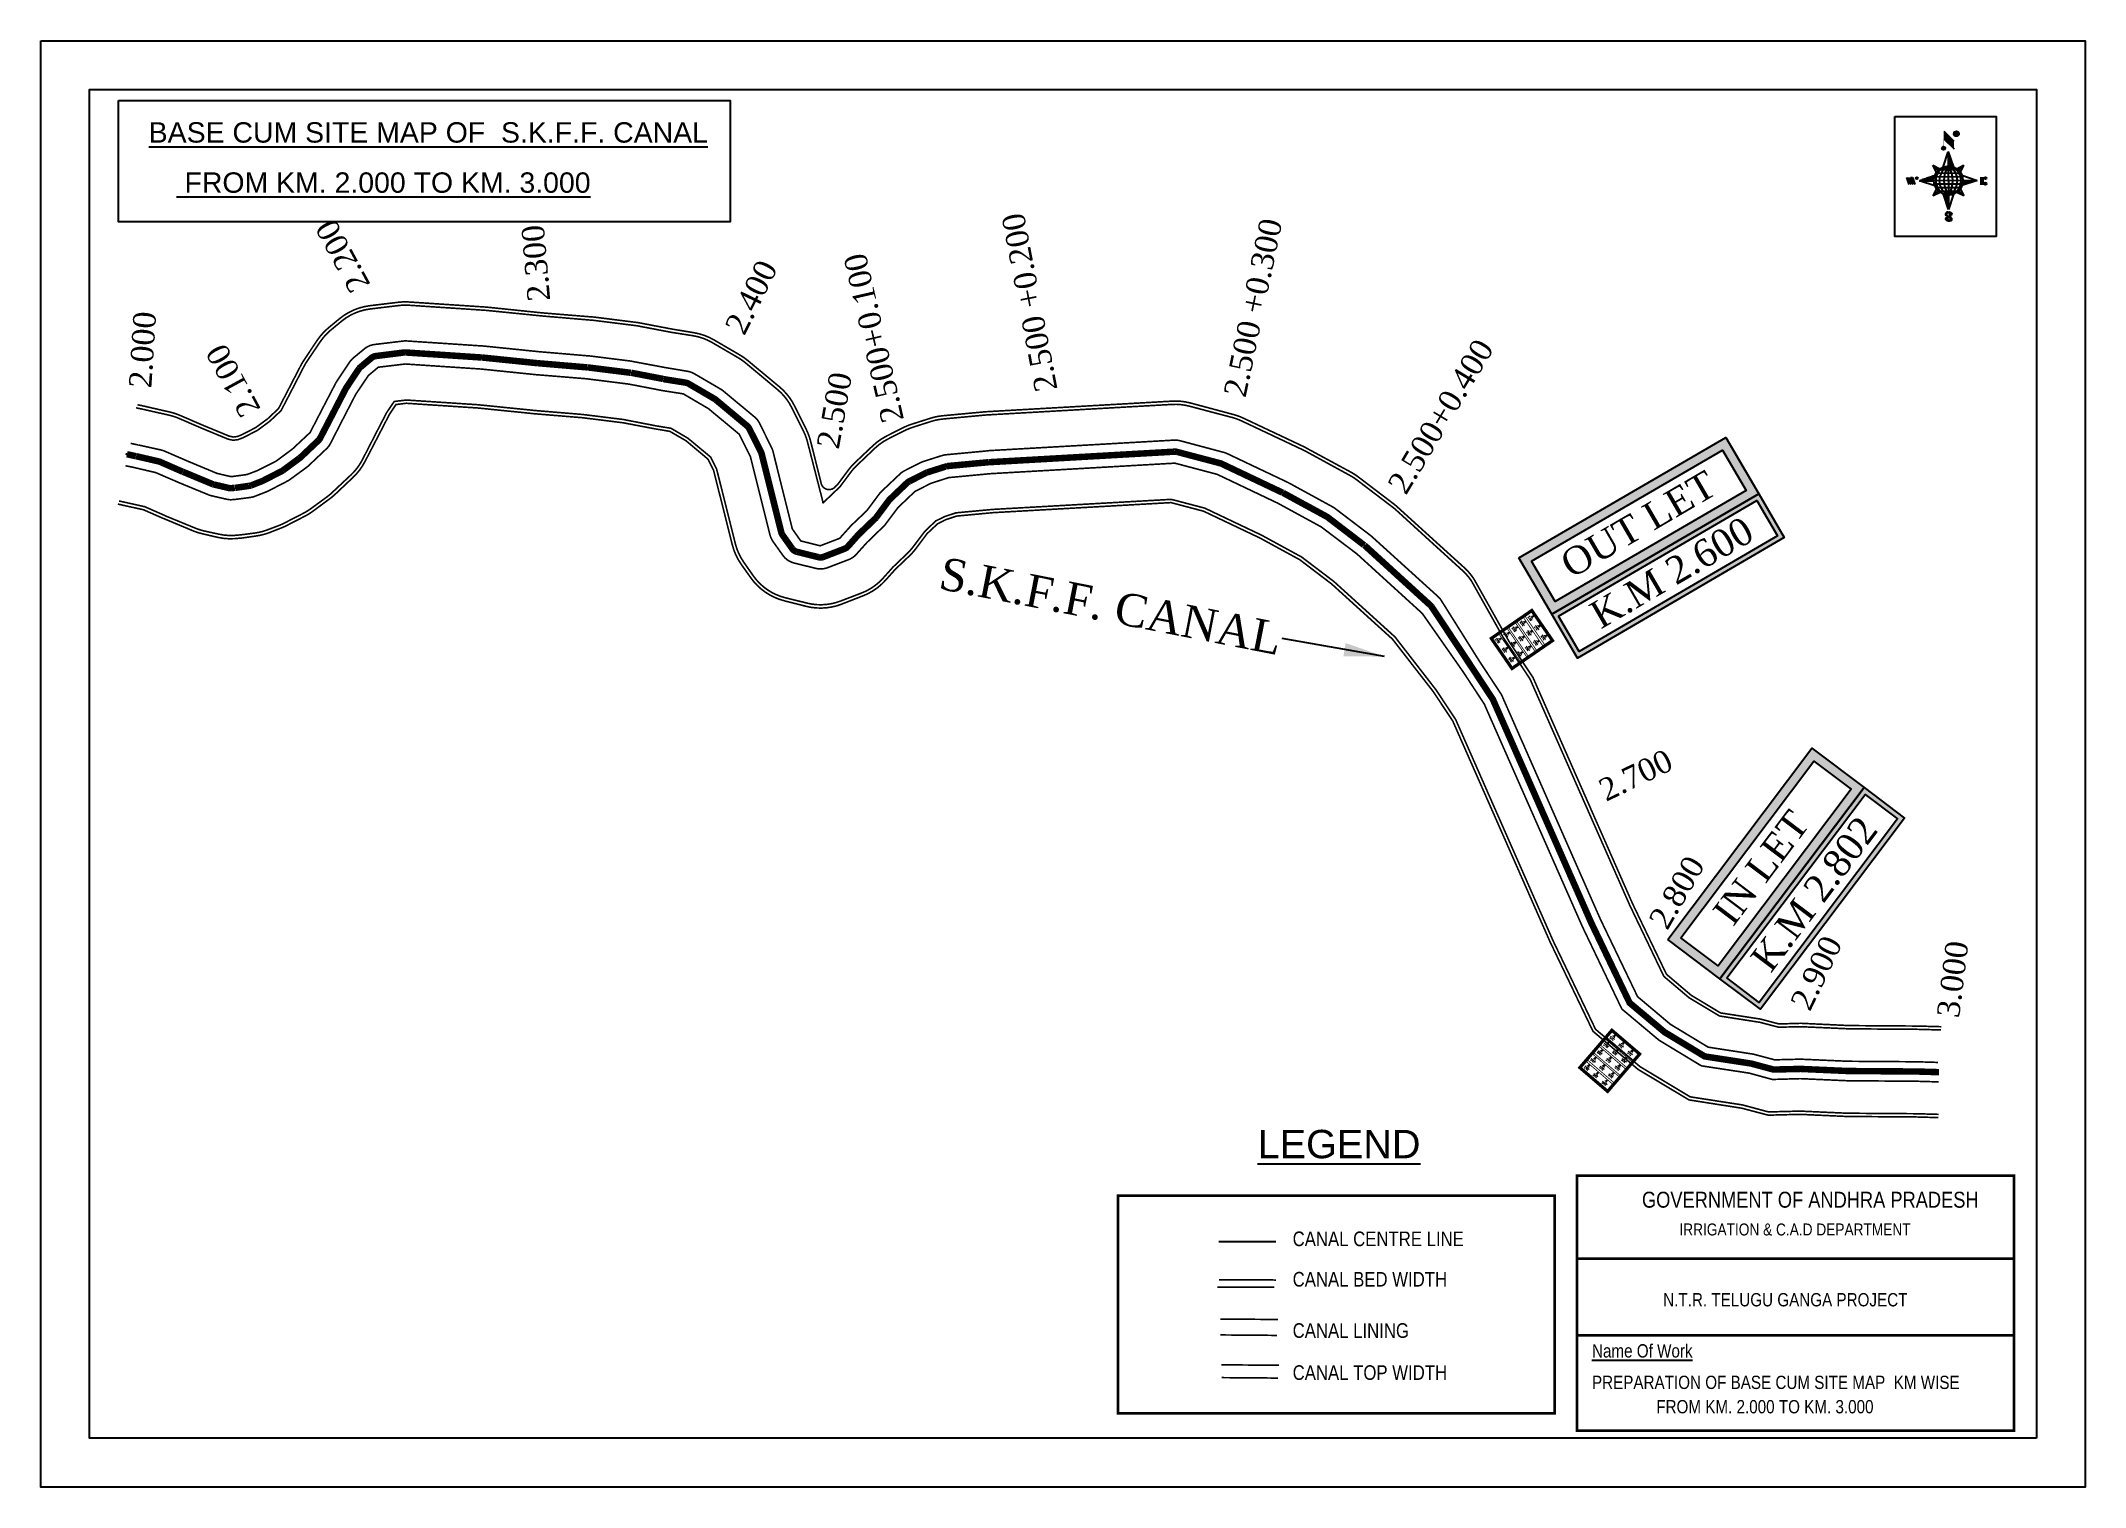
# Model space of a CAD drawing. Header units: inches. Extents: x 12 to 1272, y 10 to 901.
import ezdxf
from ezdxf.enums import TextEntityAlignment as Align

# ---------------------------------------------------------------- set-up
doc = ezdxf.new("R2010")
doc.units = ezdxf.units.IN
doc.header["$MEASUREMENT"] = 0
for name, color, linetype in [('AQUADUCT', 1, 'Continuous'), ('bed with', 5, 'Continuous'), ('BLOCK', 7, 'Continuous'), ('bord', 1, 'Continuous'), ('C LINE COO', 6, 'Continuous'), ('cahnige', 7, 'Continuous'), ('FRAME 025', 7, 'Continuous'), ('lining', 4, 'Continuous'), ('TABLE', 7, 'Continuous'), ('TEXT', 7, 'Continuous'), ('TITLEBLOCK', 7, 'Continuous'), ('top of bund', 1, 'Continuous'), ('V', 6, 'Continuous'), ('ZSTU', 7, 'Continuous')]:
    doc.layers.add(name, color=color, linetype=linetype)
doc.styles.add('5mm', font='times.ttf', dxfattribs={"height": 3})
doc.styles.add('A', font='arial.ttf')
doc.styles.add('ARIALN', font='ARIALN.TTF')
doc.styles.get("Standard").update_dxf_attribs({"font": 'arial.ttf'})
doc.dimstyles.get("Standard").update_dxf_attribs({"dimtxt": 0.18, "dimasz": 0.18, "dimexe": 0.18, "dimexo": 0.0625, "dimgap": 0.09, "dimtad": 0, "dimtih": 1, "dimtoh": 1, "dimdec": 4, "dimzin": 0, "dimdsep": 46, "dimtxsty": 'Standard', "dimcen": 0.09, "dimadec": 0, "dimazin": 0, "dimtfac": 1, "dimtdec": 4, "dimtofl": 0, "dimtmove": 0, "dimatfit": 3, "dimfxl": 1, "dimtolj": 1, "dimtzin": 0, "dimarcsym": 0})
pattern_1 = [(267.297113149, (-8720374.938, 50637915.138), (10.5367255337, -0.497431438), [])]
pattern_2 = [(357.297113149, (-8720374.938, 50637915.138), (0.497431438, 10.5367255337), [])]

# ---------------------------------------------------------------- blocks, each defined once
blk = doc.blocks.new('2')
at = {"layer": 'C LINE COO'}
h = blk.add_hatch(color=135, dxfattribs=at)
h.set_gradient(color1=(141, 177, 78), color2=(107, 135, 59), one_color=1, tint=0.38)
h.paths.add_polyline_path([(320001.4, 1602580.6), (320137.6, 1602580.6), (320137.6, 1602551.9), (320001.4, 1602551.9)], flags=16)
h.paths.add_polyline_path([(319995.7, 1602586.4), (320143.3, 1602586.4), (320143.3, 1602546.1), (319995.7, 1602546.1)])
h = blk.add_hatch(color=200, dxfattribs=at)
h.paths.add_polyline_path([(319998.7, 1602543.1), (320140.3, 1602543.1), (320140.3, 1602518), (319998.7, 1602518)], flags=16)
h.paths.add_polyline_path([(319995.7, 1602546.1), (320143.3, 1602546.1), (320143.3, 1602514.9), (319995.7, 1602514.9)])
at = {"layer": 'C LINE COO', "color": 105}
for points in [[(319995.7, 1602586.4), (320143.3, 1602586.4), (320143.3, 1602546.1), (319995.7, 1602546.1)], [(320001.4, 1602580.6), (320137.6, 1602580.6), (320137.6, 1602551.9), (320001.4, 1602551.9)]]:
    blk.add_lwpolyline(points, close=True, dxfattribs=at)
at = {"layer": 'ZSTU', "color": 200}
for points in [[(319995.7, 1602546.1), (320143.3, 1602546.1), (320143.3, 1602514.9), (319995.7, 1602514.9)], [(319998.7, 1602543.1), (320140.3, 1602543.1), (320140.3, 1602518), (319998.7, 1602518)]]:
    blk.add_lwpolyline(points, close=True, dxfattribs=at)
at = {"layer": 'ZSTU', "style": '5mm'}
for s, p in [('IN LET', (320025.8, 1602558.7)), ('K.M 2.802', (320017, 1602522.9))]:
    blk.add_text(s, height=16.84, dxfattribs=at).set_placement(p)
blk = doc.blocks.new('IN')
at = {"layer": 'ZSTU'}
for points in [[(319839.5, 1602417.4), (319839.6, 1602417.3), (319839.5, 1602417.1), (319839.3, 1602417.3)], [(319839.5, 1602411.6), (319839.6, 1602411.5), (319839.5, 1602411.3), (319839.3, 1602411.5)], [(319839.5, 1602405.5), (319839.6, 1602405.4), (319839.5, 1602405.2), (319839.3, 1602405.4)], [(319846.6, 1602417.4), (319846.8, 1602417.3), (319846.6, 1602417.1), (319846.4, 1602417.3)], [(319846.6, 1602411.6), (319846.8, 1602411.5), (319846.6, 1602411.3), (319846.4, 1602411.5)], [(319846.6, 1602405.5), (319846.8, 1602405.4), (319846.6, 1602405.2), (319846.4, 1602405.4)], [(319853.9, 1602417.4), (319854.1, 1602417.3), (319853.9, 1602417.1), (319853.7, 1602417.3)], [(319853.9, 1602411.6), (319854.1, 1602411.5), (319853.9, 1602411.3), (319853.7, 1602411.5)], [(319853.9, 1602405.5), (319854.1, 1602405.4), (319853.9, 1602405.2), (319853.7, 1602405.4)], [(319839.5, 1602399.3), (319839.6, 1602399.1), (319839.5, 1602398.9), (319839.3, 1602399.1)], [(319839.5, 1602393.2), (319839.6, 1602393), (319839.5, 1602392.8), (319839.3, 1602393)], [(319846.6, 1602399.3), (319846.8, 1602399.1), (319846.6, 1602398.9), (319846.4, 1602399.1)], [(319846.6, 1602393.2), (319846.8, 1602393), (319846.6, 1602392.8), (319846.4, 1602393)], [(319853.9, 1602399.3), (319854.1, 1602399.1), (319853.9, 1602398.9), (319853.7, 1602399.1)], [(319853.9, 1602393.2), (319854.1, 1602393), (319853.9, 1602392.8), (319853.7, 1602393)]]:
    blk.add_hatch(color=4, dxfattribs=at).paths.add_polyline_path(points)
at = {"layer": 'ZSTU', "color": 9, "const_width": 2}
blk.add_lwpolyline([(319836.1, 1602418.7), (319858.6, 1602418.7), (319858.6, 1602388.4), (319836.1, 1602388.4)], close=True, dxfattribs=at)
at = {"layer": 'ZSTU', "color": 8, "const_width": 0.5}
for points in [[(319836.1, 1602413.3), (319858.6, 1602413.3)], [(319836.1, 1602412), (319858.6, 1602412)], [(319836.1, 1602407.2), (319858.6, 1602407.2)], [(319836.1, 1602406.1), (319858.6, 1602406.1)], [(319836.1, 1602400.9), (319858.6, 1602400.9)], [(319836.1, 1602399.9), (319858.6, 1602399.9)], [(319836.1, 1602395), (319858.6, 1602395)], [(319836.1, 1602393.8), (319858.6, 1602393.8)]]:
    blk.add_lwpolyline(points, dxfattribs=at)
at = {"layer": 'ZSTU', "color": 4, "const_width": 0.5}
for points in [[(319839.5, 1602417.1), (319838.5, 1602416.1)], [(319839.5, 1602411.3), (319838.5, 1602410.3)], [(319839.5, 1602405.2), (319838.5, 1602404.2)], [(319839.5, 1602417.1), (319840.5, 1602416.1)], [(319839.5, 1602414.2), (319839.5, 1602416.7)], [(319839.5, 1602411.3), (319840.5, 1602410.3)], [(319839.5, 1602408.4), (319839.5, 1602410.9)], [(319839.5, 1602405.2), (319840.5, 1602404.2)], [(319839.5, 1602402.3), (319839.5, 1602404.9)], [(319846.6, 1602417.1), (319845.6, 1602416.1)], [(319846.6, 1602411.3), (319845.6, 1602410.3)], [(319846.6, 1602405.2), (319845.6, 1602404.2)], [(319846.6, 1602417.1), (319847.7, 1602416.1)], [(319846.6, 1602411.3), (319847.7, 1602410.3)], [(319846.6, 1602405.2), (319847.7, 1602404.2)], [(319846.6, 1602414.2), (319846.6, 1602416.7)], [(319846.6, 1602408.4), (319846.6, 1602410.9)], [(319846.6, 1602402.3), (319846.6, 1602404.9)], [(319853.9, 1602417.1), (319852.9, 1602416.1)], [(319853.9, 1602411.3), (319852.9, 1602410.3)], [(319853.9, 1602405.2), (319852.9, 1602404.2)], [(319853.9, 1602417.1), (319855, 1602416.1)], [(319853.9, 1602414.2), (319853.9, 1602416.7)], [(319853.9, 1602411.3), (319855, 1602410.3)], [(319853.9, 1602408.4), (319853.9, 1602410.9)], [(319853.9, 1602405.2), (319855, 1602404.2)], [(319853.9, 1602402.3), (319853.9, 1602404.9)], [(319839.5, 1602398.9), (319838.5, 1602397.9)], [(319839.5, 1602392.8), (319838.5, 1602391.9)], [(319839.5, 1602398.9), (319840.5, 1602397.9)], [(319839.5, 1602396.1), (319839.5, 1602398.6)], [(319839.5, 1602392.8), (319840.5, 1602391.8)], [(319839.5, 1602390), (319839.5, 1602392.5)], [(319846.6, 1602398.9), (319845.6, 1602397.9)], [(319846.6, 1602392.8), (319845.6, 1602391.9)], [(319846.6, 1602398.9), (319847.7, 1602397.9)], [(319846.6, 1602392.8), (319847.7, 1602391.8)], [(319846.6, 1602396.1), (319846.6, 1602398.6)], [(319846.6, 1602390), (319846.6, 1602392.5)], [(319853.9, 1602398.9), (319852.9, 1602397.9)], [(319853.9, 1602392.8), (319852.9, 1602391.9)], [(319853.9, 1602398.9), (319855, 1602397.9)], [(319853.9, 1602396.1), (319853.9, 1602398.6)], [(319853.9, 1602392.8), (319855, 1602391.8)], [(319853.9, 1602390), (319853.9, 1602392.5)]]:
    blk.add_lwpolyline(points, dxfattribs=at)
at = {"layer": 'ZSTU', "color": 4}
for points in [[(319838.2, 1602415.2), (319838.2, 1602415.8)], [(319838.2, 1602409.4), (319838.2, 1602410)], [(319838.5, 1602414.2), (319838.5, 1602414.8)], [(319838.5, 1602408.4), (319838.5, 1602409)], [(319838.7, 1602409.4), (319838.7, 1602410)], [(319839.5, 1602417.4), (319839.6, 1602417.3), (319839.5, 1602417.1), (319839.3, 1602417.3), (319839.5, 1602417.4)], [(319839.5, 1602411.6), (319839.6, 1602411.5), (319839.5, 1602411.3), (319839.3, 1602411.5), (319839.5, 1602411.6)], [(319839.5, 1602405.5), (319839.6, 1602405.4), (319839.5, 1602405.2), (319839.3, 1602405.4), (319839.5, 1602405.5)], [(319840, 1602415.2), (319840, 1602415.8)], [(319840, 1602409.4), (319840, 1602410)], [(319840.4, 1602414.3), (319840.4, 1602414.9)], [(319840.4, 1602408.5), (319840.4, 1602409.1)], [(319840.7, 1602415.3), (319840.7, 1602415.9)], [(319840.7, 1602409.5), (319840.7, 1602410.1)], [(319845.4, 1602415.2), (319845.4, 1602415.8)], [(319845.4, 1602409.4), (319845.4, 1602410)], [(319845.6, 1602414.2), (319845.6, 1602414.8)], [(319845.6, 1602408.4), (319845.6, 1602409)], [(319845.8, 1602415.2), (319845.8, 1602415.7)], [(319845.8, 1602409.4), (319845.8, 1602410)], [(319846.6, 1602417.4), (319846.8, 1602417.3), (319846.6, 1602417.1), (319846.4, 1602417.3), (319846.6, 1602417.4)], [(319846.6, 1602411.6), (319846.8, 1602411.5), (319846.6, 1602411.3), (319846.4, 1602411.5), (319846.6, 1602411.6)], [(319846.6, 1602405.5), (319846.8, 1602405.4), (319846.6, 1602405.2), (319846.4, 1602405.4), (319846.6, 1602405.5)], [(319847.1, 1602415.2), (319847.1, 1602415.8)], [(319847.1, 1602409.4), (319847.1, 1602410)], [(319847.5, 1602414.3), (319847.5, 1602414.9)], [(319847.5, 1602408.5), (319847.5, 1602409.1)], [(319847.8, 1602415.3), (319847.8, 1602415.9)], [(319847.8, 1602409.5), (319847.8, 1602410.1)], [(319852.6, 1602415.2), (319852.6, 1602415.8)], [(319852.6, 1602409.4), (319852.6, 1602410)], [(319852.9, 1602414.2), (319852.9, 1602414.8)], [(319852.9, 1602408.4), (319852.9, 1602409)], [(319853.1, 1602415.2), (319853.1, 1602415.7)], [(319853.1, 1602409.4), (319853.1, 1602410)], [(319853.9, 1602417.4), (319854.1, 1602417.3), (319853.9, 1602417.1), (319853.7, 1602417.3), (319853.9, 1602417.4)], [(319853.9, 1602411.6), (319854.1, 1602411.5), (319853.9, 1602411.3), (319853.7, 1602411.5), (319853.9, 1602411.6)], [(319853.9, 1602405.5), (319854.1, 1602405.4), (319853.9, 1602405.2), (319853.7, 1602405.4), (319853.9, 1602405.5)], [(319854.4, 1602415.2), (319854.4, 1602415.8)], [(319854.4, 1602409.4), (319854.4, 1602410)], [(319854.8, 1602414.3), (319854.8, 1602414.9)], [(319854.8, 1602408.5), (319854.8, 1602409.1)], [(319855.1, 1602415.3), (319855.1, 1602415.9)], [(319855.1, 1602409.5), (319855.1, 1602410.1)], [(319838.2, 1602403.3), (319838.2, 1602403.9)], [(319838.2, 1602397), (319838.2, 1602397.6)], [(319838.5, 1602402.3), (319838.5, 1602402.9)], [(319838.5, 1602396.1), (319838.5, 1602396.7)], [(319838.7, 1602403.3), (319838.7, 1602403.9)], [(319838.7, 1602397), (319838.7, 1602397.6)], [(319839.5, 1602399.3), (319839.6, 1602399.1), (319839.5, 1602398.9), (319839.3, 1602399.1), (319839.5, 1602399.3)], [(319839.5, 1602393.2), (319839.6, 1602393), (319839.5, 1602392.8), (319839.3, 1602393), (319839.5, 1602393.2)], [(319840, 1602403.3), (319840, 1602403.9)], [(319840, 1602397), (319840, 1602397.6)], [(319840.4, 1602402.4), (319840.4, 1602403)], [(319840.4, 1602396.2), (319840.4, 1602396.7)], [(319840.7, 1602403.4), (319840.7, 1602404)], [(319840.7, 1602397.1), (319840.7, 1602397.7)], [(319845.4, 1602403.3), (319845.4, 1602403.9)], [(319845.4, 1602397), (319845.4, 1602397.6)], [(319845.6, 1602402.3), (319845.6, 1602402.9)], [(319845.6, 1602396.1), (319845.6, 1602396.7)], [(319845.8, 1602403.3), (319845.8, 1602403.9)], [(319845.8, 1602397), (319845.8, 1602397.6)], [(319846.6, 1602399.3), (319846.8, 1602399.1), (319846.6, 1602398.9), (319846.4, 1602399.1), (319846.6, 1602399.3)], [(319846.6, 1602393.2), (319846.8, 1602393), (319846.6, 1602392.8), (319846.4, 1602393), (319846.6, 1602393.2)], [(319847.1, 1602403.3), (319847.1, 1602403.9)], [(319847.1, 1602397), (319847.1, 1602397.6)], [(319847.5, 1602402.4), (319847.5, 1602403)], [(319847.5, 1602396.2), (319847.5, 1602396.7)], [(319847.8, 1602403.4), (319847.8, 1602404)], [(319847.8, 1602397.1), (319847.8, 1602397.7)], [(319852.6, 1602403.3), (319852.6, 1602403.9)], [(319852.6, 1602397), (319852.6, 1602397.6)], [(319852.9, 1602402.3), (319852.9, 1602402.9)], [(319852.9, 1602396.1), (319852.9, 1602396.7)], [(319853.1, 1602403.3), (319853.1, 1602403.9)], [(319853.1, 1602397), (319853.1, 1602397.6)], [(319853.9, 1602399.3), (319854.1, 1602399.1), (319853.9, 1602398.9), (319853.7, 1602399.1), (319853.9, 1602399.3)], [(319853.9, 1602393.2), (319854.1, 1602393), (319853.9, 1602392.8), (319853.7, 1602393), (319853.9, 1602393.2)], [(319854.4, 1602403.3), (319854.4, 1602403.9)], [(319854.4, 1602397), (319854.4, 1602397.6)], [(319854.8, 1602402.4), (319854.8, 1602403)], [(319854.8, 1602396.2), (319854.8, 1602396.7)], [(319855.1, 1602403.4), (319855.1, 1602404)], [(319855.1, 1602397.1), (319855.1, 1602397.7)], [(319838.2, 1602391), (319838.2, 1602391.6)], [(319838.5, 1602390), (319838.5, 1602390.6)], [(319838.7, 1602390.9), (319838.7, 1602391.5)], [(319840, 1602391), (319840, 1602391.6)], [(319840.4, 1602390.1), (319840.4, 1602390.7)], [(319840.7, 1602391.1), (319840.7, 1602391.7)], [(319845.4, 1602391), (319845.4, 1602391.6)], [(319845.6, 1602390), (319845.6, 1602390.6)], [(319845.8, 1602390.9), (319845.8, 1602391.5)], [(319847.1, 1602391), (319847.1, 1602391.6)], [(319847.5, 1602390.1), (319847.5, 1602390.7)], [(319847.8, 1602391.1), (319847.8, 1602391.7)], [(319852.6, 1602391), (319852.6, 1602391.6)], [(319852.9, 1602390), (319852.9, 1602390.6)], [(319853.1, 1602390.9), (319853.1, 1602391.5)], [(319854.4, 1602391), (319854.4, 1602391.6)], [(319854.8, 1602390.1), (319854.8, 1602390.7)], [(319855.1, 1602391.1), (319855.1, 1602391.7)]]:
    blk.add_lwpolyline(points, dxfattribs=at)
blk = doc.blocks.new('*X5')
at = {"color": 0, "linetype": 'Continuous'}
for p, q in [((6321.6, 240.5), (6322.3, 241.2)), ((6321.6, 240.3), (6322.3, 241)), ((6321.6, 240.1), (6322.3, 240.8)), ((6321.6, 239.9), (6322.4, 240.7)), ((6321.6, 239.8), (6322.4, 240.6)), ((6321.6, 239.6), (6322.5, 240.5)), ((6321.6, 239.4), (6322.5, 240.3)), ((6321.6, 239.2), (6322.6, 240.2)), ((6321.7, 239.1), (6322.6, 240.1)), ((6321.8, 240.8), (6322.4, 241.4)), ((6321.8, 239), (6322.7, 240)), ((6321.8, 239), (6322.8, 239.9)), ((6321.9, 238.9), (6322.9, 239.8)), ((6322, 238.8), (6323, 239.7)), ((6322.1, 241.3), (6322.4, 241.6)), ((6322.1, 238.7), (6323.1, 239.6)), ((6322.2, 238.6), (6323.1, 239.6)), ((6322.3, 238.5), (6323.2, 239.5)), ((6322.4, 238.5), (6323.3, 239.4)), ((6322.5, 238.4), (6323.4, 239.3)), ((6322.7, 238.4), (6323.6, 239.3)), ((6322.8, 238.3), (6323.7, 239.2)), ((6322.9, 238.3), (6323.8, 239.1)), ((6323.1, 238.2), (6323.9, 239.1)), ((6323.2, 238.2), (6324, 239)), ((6323.3, 238.2), (6324.2, 239)), ((6323.5, 238.1), (6324.3, 238.9)), ((6323.7, 238.1), (6324.4, 238.9)), ((6323.8, 238.1), (6324.6, 238.8)), ((6324.1, 238.2), (6324.7, 238.8)), ((6324.3, 238.3), (6324.9, 238.8)), ((6324.6, 238.3), (6325.1, 238.8)), ((6324.8, 238.4), (6325.2, 238.8)), ((6325.1, 238.5), (6325.4, 238.8)), ((6325.4, 238.6), (6325.6, 238.8))]:
    blk.add_line(p, q, dxfattribs=at)
blk = doc.blocks.new('*X4')
at = {"color": 0, "linetype": 'Continuous'}
for p, q in [((6324.4, 240.3), (6324.5, 240.4)), ((6324.6, 240.3), (6324.8, 240.5)), ((6324.7, 240.2), (6325, 240.5)), ((6324.8, 240.2), (6325.2, 240.6)), ((6325, 240.1), (6325.5, 240.6)), ((6325.1, 240.1), (6325.6, 240.6)), ((6325.2, 240), (6325.8, 240.6)), ((6325.3, 240), (6326, 240.6)), ((6325.4, 239.9), (6326.1, 240.6)), ((6325.5, 239.8), (6326.2, 240.5)), ((6325.6, 239.8), (6326.3, 240.5)), ((6325.7, 239.7), (6326.5, 240.4)), ((6325.9, 239.6), (6326.6, 240.3)), ((6326, 239.5), (6326.7, 240.3)), ((6326, 239.4), (6326.8, 240.2)), ((6326.1, 239.3), (6327, 240.2)), ((6326.2, 239.3), (6327.1, 240.1)), ((6326.3, 239.2), (6327.1, 240)), ((6326.4, 239.1), (6327.2, 239.9)), ((6326.5, 239), (6327.3, 239.8)), ((6326.5, 238.9), (6327.4, 239.7)), ((6326.6, 238.8), (6327.5, 239.6)), ((6326.7, 238.7), (6327.5, 239.5)), ((6326.8, 238.6), (6327.6, 239.4)), ((6326.8, 238.5), (6327.7, 239.3)), ((6326.8, 236.5), (6327.4, 237)), ((6326.9, 238.3), (6327.8, 239.2)), ((6326.9, 238.2), (6327.9, 239.1)), ((6326.9, 236.8), (6327.6, 237.4)), ((6327, 238.1), (6327.8, 239)), ((6327, 237.9), (6327.8, 238.8)), ((6327, 237.8), (6327.8, 238.6)), ((6327, 237.6), (6327.8, 238.4)), ((6327, 237.4), (6327.8, 238.2)), ((6327, 237.3), (6327.8, 238)), ((6327, 237.1), (6327.8, 237.9))]:
    blk.add_line(p, q, dxfattribs=at)
blk = doc.blocks.new('H')
at = {"layer": 'bord', "extrusion": (0.000427885, 0.004792, 0.999988)}
h = blk.add_hatch(dxfattribs=at)
h.set_pattern_fill('LINE', color=8, scale=84.387686, angle=-2.7029, style=0)
h.set_pattern_definition(pattern_2)
h.paths.add_polyline_path([(-492, 786, -0.090992), (-448, 775), (-486, 912)])
h = blk.add_hatch(dxfattribs=at)
h.set_pattern_fill('LINE', color=8, scale=84.387686, angle=-92.7029, style=0)
h.set_pattern_definition(pattern_1)
h.paths.add_polyline_path([(-625, 665, -0.090992), (-615, 710), (-751, 671)])
h = blk.add_hatch(dxfattribs=at)
h.set_pattern_fill('LINE', color=8, scale=84.387686, angle=-92.7029, style=0)
h.set_pattern_definition(pattern_1)
h.paths.add_polyline_path([(-246, 647), (-372, 653, -0.090992), (-382, 609)])
h = blk.add_hatch(dxfattribs=at)
h.set_pattern_fill('LINE', color=8, scale=84.387686, angle=-2.7029, style=0)
h.set_pattern_definition(pattern_2)
h.paths.add_polyline_path([(-504, 533, -0.090992), (-549, 543), (-510, 406)])
for p, q in [((-516, 1087, -1217), (-432, 994, -1217)), ((-538, 774, -1216), (-487, 906, -1216)), ((-519, 1020, -1217), (-435, 927, -1216)), ((-487, 906, -1216), (-493, 780, -1216)), ((-487, 906, -1216), (-448, 769, -1216)), ((-627, 794, -1216), (-567, 760, -1216)), ((-627, 794, -1216), (-584, 747, -1215)), ((-599, 731, -1215), (-627, 794, -1216)), ((-421, 753, -1216), (-359, 781, -1216)), ((-359, 781, -1216), (-405, 739, -1216)), ((-359, 781, -1216), (-392, 721, -1215)), ((-865, 701, -1215), (-847, 638, -1215)), ((-847, 700, -1215), (-829, 637, -1215)), ((-829, 699, -1215), (-811, 636, -1215)), ((-829, 699, -1215), (-811, 698, -1215)), ((-811, 698, -1215), (-794, 635, -1215)), ((-752, 665, -1215), (-615, 704, -1215)), ((-752, 665, -1215), (-625, 659, -1215)), ((-619, 614, -1215), (-752, 665, -1215)), ((-639, 526, -1214), (-606, 585, -1215)), ((-639, 526, -1214), (-593, 568, -1215)), ((-577, 553, -1215), (-639, 526, -1214)), ((-371, 513, -1214), (-431, 546, -1215)), ((-371, 513, -1214), (-414, 560, -1215)), ((-399, 576, -1215), (-371, 513, -1214)), ((-246, 641, -1215), (-383, 603, -1215)), ((-379, 693, -1215), (-246, 641, -1215)), ((-373, 647, -1215), (-246, 641, -1215)), ((-213, 669, -1215), (-217, 601, -1215)), ((-197, 600, -1215), (-194, 668, -1215)), ((-511, 400, -1214), (-549, 537, -1214)), ((-460, 533, -1215), (-511, 400, -1214)), ((-505, 527, -1214), (-511, 400, -1214))]:
    blk.add_line(p, q, dxfattribs=at)
at = {"layer": 'bord', "color": 8, "linetype": 'ByBlock', "extrusion": (0.000427885, 0.004792, 0.999988)}
for p, q in [((-386, 711, -1215), (-605, 722, -1215)), ((-411, 744, -1216), (-578, 752, -1216)), ((-493, 780, -1216), (-505, 527, -1214)), ((-373, 647, -1215), (-625, 659, -1215)), ((-378, 616, -1215), (-623, 628, -1215)), ((-375, 679, -1215), (-620, 691, -1215)), ((-392, 585, -1215), (-611, 595, -1215)), ((-420, 555, -1215), (-587, 562, -1215))]:
    blk.add_line(p, q, dxfattribs=at)
at = {"layer": 'bord', "extrusion": (0.000427885, 0.004792, 0.999988), "elevation": -1212}
for points, const_width in [([(-522, 960), (-516, 1093)], 1.61), ([(-434, 933), (-428, 1066)], 1.61), ([(-870, 707), (-846, 706)], 0.642), ([(-829, 643), (-855, 644)], 0.642), ([(-829, 643), (-821, 678)], 0.642), ([(-811, 642), (-784, 641)], 0.642), ([(-793, 641), (-782, 694)], 0.642), ([(-177, 605), (-226, 607)], 0.706), ([(-223, 676), (-174, 673)], 0.706), ([(-195, 645), (-185, 644)], 0.706)]:
    blk.add_lwpolyline(points, dxfattribs=dict(at, const_width=const_width))
for points, const_width in [([(-414, 1073, 1), (-398, 1058, 1)], 22.3), ([(-530, 950, 1), (-520, 939, 1)], 14.8), ([(-776, 697, 1), (-769, 690, 1)], 8.9), ([(-180, 618, 1), (-173, 611, 1)], 9.79), ([(-178, 667, 1), (-171, 660, 1)], 9.79), ([(-490, 362, 1), (-498, 369, 1)], 11.1), ([(-525, 322, 1), (-533, 329, 1)], 11.1)]:
    blk.add_lwpolyline(points, format="xyb", close=True, dxfattribs=dict(at, const_width=const_width))
for points in [[(-537, 317), (-531, 310), (-520, 307), (-505, 307), (-494, 310), (-486, 318), (-487, 326), (-491, 333), (-494, 336), (-503, 341), (-522, 347), (-530, 352), (-534, 355), (-537, 363), (-537, 373), (-530, 381), (-520, 384), (-504, 384), (-493, 380), (-487, 373)], [(-522, 348), (-526, 354), (-528, 361), (-528, 371), (-526, 375), (-521, 381), (-515, 384)], [(-505, 307), (-499, 312), (-497, 319), (-497, 327), (-501, 335), (-509, 343)]]:
    blk.add_lwpolyline(points, dxfattribs=at)
at = {"layer": 'bord', "extrusion": (0.000427885, 0.004792, 0.999988)}
for centre, radius in [((-406, 1065, -1212), 22.3), ((-525, 944, -1212), 14.8), ((-498, 659, -1212), 127), ((-773, 694, -1212), 8.9), ((-177, 615, -1212), 9.79), ((-174, 663, -1212), 9.79), ((-494, 365, -1212), 11.1), ((-529, 325, -1212), 11.1)]:
    blk.add_circle(centre, radius, dxfattribs=at)
at = {"layer": 'bord', "color": 8, "linetype": 'ByBlock', "extrusion": (0.000427885, 0.004792, 0.999988)}
for centre, radius, start, end in [((-482, 658, -1212), 128, 94.9254, 259.6691), ((-437, 656, -1212), 141, 113.2864, 241.308), ((-316, 651, -1212), 222, 142.5892, 212.0053), ((-560, 662, -1212), 141, 293.2864, 61.308), ((-681, 668, -1212), 222, 322.5892, 32.0053), ((-515, 660, -1212), 128, 274.9254, 79.6691)]:
    blk.add_arc(centre, radius, start, end, dxfattribs=at)
at = {"layer": 'bord', "extrusion": (0.000427885, 0.004792, 0.999988)}
for points in [[(-516, 1093, -1212), (-431, 1000, -1212), (-519, 1026, -1212), (-434, 933, -1212)], [(-864, 707, -1212), (-846, 706, -1212), (-846, 644, -1212), (-829, 643, -1212)], [(-829, 705, -1212), (-811, 704, -1212), (-811, 642, -1212), (-793, 641, -1212)], [(-193, 674, -1212), (-197, 606, -1212), (-213, 675, -1212), (-216, 607, -1212)]]:
    blk.add_solid(points, dxfattribs=at)
at = {"layer": 'bord', "extrusion": (0.000427885, 0.004792, 0.999988), "xscale": 7.977342409717546, "yscale": 7.977342408231451, "zscale": 7.977342408476333, "rotation": 138.0840426661453}
for name, p in [('*X4', (38301, -31929, -1212)), ('*X5', (38314, -31951, -1212))]:
    blk.add_blockref(name, p, dxfattribs=at)
blk = doc.blocks.new('KKKK')
at = {"layer": 'cahnige', "color": 1, "style": '5mm'}
blk.add_text('S.K.F.F. CANAL', height=20, rotation=19.1758, dxfattribs=at).set_placement((317677.4, 1602113.8))
at = {"layer": 'ZSTU', "color": 1}
blk.add_leader([(317936.6, 1602216.4), (317876.5, 1602194.2)], dimstyle='Standard', override={"dimasz": 25, "dimgap": 0.09, "dimtad": 0}, dxfattribs=at)

msp = doc.modelspace()

# ---------------------------------------------------------------- hatches: boundary and pattern name
at = {"layer": 'C LINE COO'}
h = msp.add_hatch(color=135, dxfattribs=at)
h.set_gradient(color1=(141, 177, 78), color2=(107, 135, 59), one_color=1, tint=0.38)
h.paths.add_polyline_path([(931.3, 580.3), (1049, 648.8), (1063.5, 623.9), (945.8, 555.4)], flags=16)
h.paths.add_polyline_path([(923.5, 582.3), (1051, 656.6), (1071.3, 621.9), (943.7, 547.6)])
h = msp.add_hatch(color=200, dxfattribs=at)
h.paths.add_polyline_path([(947.9, 546.5), (1070.2, 617.7), (1082.8, 596), (960.5, 524.7)], flags=16)
h.paths.add_polyline_path([(943.7, 547.6), (1071.3, 621.9), (1087, 594.9), (959.5, 520.6)])

# ---------------------------------------------------------------- linework, layer by layer
at = {"linetype": 'ByBlock'}
for points in [[(12.4, 900.9), (1272.4, 900.9), (1272.4, 9.9), (12.4, 9.9)], [(1242.4, 39.9), (42.4, 39.9), (42.4, 870.9), (1242.4, 870.9)]]:
    msp.add_lwpolyline(points, close=True, dxfattribs=at)
at = {"linetype": 'ByBlock', "elevation": -0.1}
msp.add_lwpolyline([(1155.1, 854.3), (1217.7, 854.3), (1217.7, 780.3), (1155.1, 780.3)], close=True, dxfattribs=at)
at = {"layer": 'bed with', "const_width": 1}
for points in [[(899.1, 518.7), (875.6, 556.1, 0.062315), (873.7, 558.4), (833, 595.3, 0.021794), (832.2, 596), (810, 612.9, 0.037851), (808.4, 613.9), (781.5, 628.6, 0.014074), (780.9, 628.9), (743.4, 646.7, 0.045916), (741.3, 647.4), (714.7, 654.5, 0.079124), (711, 654.9), (596.6, 648.4, 0.009172), (596.1, 648.3), (570.5, 645.9, 0.054461), (567.9, 645.4), (556.6, 641.8, 0.038735), (554.8, 641.1), (544.5, 635.9, 0.073376), (541.7, 633.8), (530.8, 623.5, 0.042603), (529.4, 622), (521.6, 611.5), (511.7, 602.1, 0.020246), (511, 601.3), (504.8, 594.4), (492.8, 589.8), (480.8, 592.8), (475.6, 600.2), (463.6, 648.3, 0.054886), (462.6, 650.7), (455.4, 665.3, 0.103487), (452.3, 669.2), (432.9, 685.3, 0.040802), (431.3, 686.4), (415.2, 695.8, 0.093159), (411, 697.3), (397.3, 699.6), (377.5, 703.3, 0.016452), (376.8, 703.5), (350.4, 706.8, 0.010202), (349.9, 706.8), (319.2, 709.4), (285, 712.9, 0.009333), (284.6, 712.9), (237.8, 716, 0.046527), (235.5, 715.9), (218, 713.8, 0.143978), (211.8, 711.1), (205, 705.5, 0.071941), (202.7, 702.9), (194.7, 690.9, 0.028428), (194, 689.7), (185.9, 674.1), (185.9, 674.1), (178.4, 659.6), (167.6, 649.5), (157.5, 642), (146.1, 636.2), (139.5, 633.7), (131.4, 632.6), (129.6, 632.4), (121, 634.4), (102.8, 642), (88.7, 648.1, 0.046932), (86.6, 648.8), (72.6, 651.9, 0.002161), (72.5, 651.9), (67.8, 652.9)], [(889.1, 512.1), (863.9, 548.1), (823.6, 584.8), (801.5, 601.5), (774.7, 616.1), (737.5, 633.8), (711.4, 640.7), (597.4, 634.2), (572, 631.8), (561.1, 628.3), (551.2, 623.3), (540.7, 613.3), (532.9, 602.9, -0.041639), (531.5, 601.4), (521.6, 591.8), (515.1, 584.6, -0.119999), (510.4, 581.3), (497.3, 576.3, -0.154127), (490, 575.9), (476.6, 579.2, -0.17923), (469.7, 584), (463.8, 592.3, -0.092885), (461.9, 596.3), (449.8, 644.6), (442.9, 658.5), (423.9, 674.3), (408.4, 683.4), (395, 685.5, -0.007708), (394.6, 685.6), (374.9, 689.4), (348.7, 692.7), (318, 695.2, -0.004758), (317.8, 695.2), (283.6, 698.7), (237, 701.8), (220.4, 699.8), (214.3, 694.7), (206.5, 683.1), (198.5, 667.6), (198.5, 667.6), (190.9, 652.8, -0.084939), (188.4, 649.5), (177.3, 639, -0.030072), (176.2, 638.1), (165.8, 630.5, -0.040461), (164.1, 629.5), (152.5, 623.5, -0.026891), (151.3, 623), (144.4, 620.3, -0.057508), (141.7, 619.6), (133.3, 618.5, -0.016248), (132.5, 618.4), (130.3, 618.2, -0.073711), (126.8, 618.5), (117.7, 620.6, -0.042408), (115.8, 621.2), (97.3, 628.8, -0.004129), (97.1, 628.9), (83.2, 634.9), (69.5, 638.1), (64.6, 639.1)]]:
    msp.add_lwpolyline(points, format="xyb", dxfattribs=at)
for points in [[(1181.7, 271.5), (1168.6, 271.9), (1126.5, 272.2), (1097.1, 273.5), (1081.1, 273.1), (1067.9, 276.6), (1040.1, 280.9), (1016.8, 295), (996.6, 312), (973.5, 360.1), (912.7, 498.1), (899.1, 518.7)], [(1182.2, 259.5), (1168.4, 259.9), (1126.2, 260.2), (1097, 261.5), (1079.7, 261), (1065.4, 264.9), (1035.9, 269.4), (1009.8, 285.2), (986.9, 304.4), (962.6, 355.1), (902.1, 492.3), (889.1, 512.1)], [(772.7, 133), (770.6, 133.1), (737.8, 133), (737.6, 133)], [(773.8, 137.4), (770.7, 137.5), (738.5, 137.5)]]:
    msp.add_lwpolyline(points, dxfattribs=at)
at = {"layer": 'BLOCK', "color": 4}
for p in [(223.8, 707.3), (323.4, 701.9), (420.9, 684.2), (65.3, 646.2), (637.7, 643.6), (159.7, 635.2), (736.7, 641.3), (541.8, 624.2), (468, 601.2), (824, 593.3), (941, 418.9), (996.3, 304.3), (1081.4, 267.3)]:
    msp.add_point(p, dxfattribs=at)
at = {"layer": 'C LINE COO', "const_width": 4}
msp.add_lwpolyline([(894.1, 515.4), (869.7, 552.2, 0.062315), (868.9, 553.1), (828.3, 590.1, 0.021794), (827.9, 590.3), (805.7, 607.3, 0.037851), (805.1, 607.7), (778.1, 622.4, 0.014074), (777.8, 622.5), (740.3, 640.3, 0.045916), (739.5, 640.6), (712.9, 647.6, 0.079124), (711.4, 647.8), (597, 641.3, 0.009172), (596.8, 641.3), (571.1, 638.9, 0.054461), (570.1, 638.6), (558.7, 635, 0.038735), (558, 634.7), (547.7, 629.5, 0.073376), (546.5, 628.7), (535.7, 618.4, 0.042603), (535.1, 617.7), (527.2, 607.1, -0.041639), (526.6, 606.5), (516.6, 596.9, 0.020246), (516.3, 596.6), (509.8, 589.3, -0.119999), (507.9, 588), (494.7, 582.9, -0.154127), (491.7, 582.8), (478.3, 586.1, -0.17923), (475.5, 588.1), (469.6, 596.4, -0.092885), (468.8, 598.1), (456.7, 646.5, 0.054886), (456.3, 647.6), (449, 662.1, 0.103487), (447.7, 663.7), (428.4, 679.8, 0.040802), (427.7, 680.3), (411.6, 689.7, 0.093159), (409.9, 690.3), (396.1, 692.5, -0.007708), (396, 692.6), (376.2, 696.4, 0.016452), (375.9, 696.4), (349.5, 699.7, 0.010202), (349.3, 699.7), (318.6, 702.3, -0.004758), (318.5, 702.3), (284.3, 705.8, 0.009333), (284.1, 705.8), (237.3, 708.9, 0.046527), (236.4, 708.9), (218.9, 706.7, 0.143978), (216.3, 705.6), (209.6, 700, 0.071941), (208.6, 699), (200.6, 687, 0.028428), (200.3, 686.5), (192.2, 670.8), (192.2, 670.8), (184.5, 656, -0.084939), (183.5, 654.7), (172.4, 644.2, -0.030072), (171.9, 643.8), (161.6, 636.2, -0.040461), (160.9, 635.8), (149.2, 629.8, -0.026891), (148.7, 629.6), (141.8, 626.9, -0.057508), (140.7, 626.7), (132.3, 625.5, -0.016248), (132, 625.5), (129.8, 625.3, -0.073711), (128.3, 625.4), (119.3, 627.5, -0.042408), (118.5, 627.7), (100, 635.4, -0.004129), (99.9, 635.4), (85.9, 641.5, 0.046932), (85, 641.8), (71.1, 645, 0.002161), (71, 645), (65.5, 646.2)], format="xyb", dxfattribs=at)
at = {"layer": 'C LINE COO', "color": 105}
for points in [[(923.5, 582.3), (1051, 656.6), (1071.3, 621.9), (943.7, 547.6)], [(931.3, 580.3), (1049, 648.8), (1063.5, 623.9), (945.8, 555.4)]]:
    msp.add_lwpolyline(points, close=True, dxfattribs=at)
at = {"layer": 'C LINE COO', "const_width": 4}
msp.add_lwpolyline([(1182.4, 265.5), (1168.5, 265.9), (1126.4, 266.2), (1097, 267.5), (1080.4, 267.1), (1066.6, 270.8), (1038, 275.2), (1013.3, 290.1), (991.7, 308.2), (968, 357.6), (907.4, 495.2), (894.1, 515.4)], dxfattribs=at)
at = {"layer": 'C LINE COO', "color": 6}
for p in [(894.1, 515.4), (1004.2, 298)]:
    msp.add_point(p, dxfattribs=at)
at = {"layer": 'FRAME 025', "lineweight": -3, "const_width": 1.64}
for points in [[(959.2, 201.8), (1228.7, 201.8), (1228.7, 44.7), (959.2, 44.7)], [(676.3, 189.5), (945.4, 189.5), (945.4, 55.3), (676.3, 55.3)]]:
    msp.add_lwpolyline(points, close=True, dxfattribs=at)
for points in [[(959.2, 150.5), (1228.7, 150.5)], [(959.2, 103.4), (1228.7, 103.4)], [(959.2, 44.7), (1228.7, 44.7)]]:
    msp.add_lwpolyline(points, dxfattribs=at)
at = {"layer": 'lining', "const_width": 1}
for points in [[(915.8, 529.7), (894.1, 568.3, 0.062315), (888.5, 574.7), (847.9, 611.7, 0.021794), (845.6, 613.6), (823.4, 630.5, 0.037851), (819, 633.3), (792.1, 648, 0.014074), (790.3, 648.9), (752.8, 666.6, 0.045916), (746.9, 668.8), (720.4, 675.8, 0.079124), (709.7, 676.9), (595.3, 670.4, 0.009172), (594.1, 670.3), (568.4, 667.9, 0.054461), (561.1, 666.4), (549.8, 662.8, 0.038735), (544.9, 660.8), (534.6, 655.6, 0.073376), (526.5, 649.9), (515.6, 639.5, 0.042603), (511.7, 635.2), (505, 626.2), (496.4, 618, 0.020246), (494.5, 616), (494.4, 617.1), (485, 653.6, 0.054886), (482.4, 660.6), (475.1, 675.2, 0.103487), (466.4, 686.1), (447, 702.3, 0.040802), (442.5, 705.5), (426.4, 714.9, 0.093159), (414.5, 719.2), (401.1, 721.3), (381.7, 725, 0.016452), (379.5, 725.4), (353.1, 728.7, 0.010202), (351.7, 728.8), (321.2, 731.4), (287.3, 734.8, 0.009333), (286, 734.9), (239.2, 738, 0.046527), (232.9, 737.8), (215.4, 735.7, 0.143978), (197.7, 728.1), (190.9, 722.5, 0.071941), (184.4, 715.2), (176.3, 703.2, 0.028428), (174.4, 699.9), (166.3, 684.2), (166.3, 684.2), (160.5, 673.1), (153.5, 666.5), (145.9, 660.9), (137.1, 656.4), (134, 655.2), (130.9, 654.8), (127.8, 655.5), (111.4, 662.3), (97.5, 668.3, 0.046932), (91.4, 670.3), (77.5, 673.4, 0.002161), (77.2, 673.5), (71.1, 674.8)], [(872.4, 501), (847.1, 533.6), (809.4, 567.8), (789.5, 582.9), (764.7, 596.4), (729.8, 613), (709.2, 618.4), (599.1, 612.2), (576.5, 610.1), (569.5, 607.8), (564, 605.1), (557.2, 598.6), (550.5, 589.7, -0.041639), (546.8, 585.4), (537.5, 576.5), (531.6, 569.9, -0.119999), (518.3, 560.7), (505.2, 555.7, -0.154127), (484.6, 554.5), (471.2, 557.8, -0.17923), (451.6, 571.2), (445.8, 579.5, -0.092885), (440.5, 591), (429, 636.9), (425.2, 644.5), (411.2, 656.1), (400.8, 662.2), (391.5, 663.7, -0.007708), (390.5, 663.9), (371.5, 667.6), (346.4, 670.7), (316.2, 673.2, -0.004758), (315.5, 673.3), (281.8, 676.7), (237.7, 679.6), (230.2, 678.7), (225.6, 671.9), (218.1, 657.4), (218.1, 657.4), (210.5, 642.6, -0.084939), (203.5, 633.4), (192.4, 623, -0.030072), (189.3, 620.3), (178.9, 612.7, -0.040461), (174.2, 609.8), (162.5, 603.8, -0.026891), (159.2, 602.3), (152.3, 599.7, -0.057508), (144.7, 597.7), (136.2, 596.6, -0.016248), (134, 596.4), (131.8, 596.2, -0.073711), (121.9, 597), (112.8, 599, -0.042408), (107.3, 600.8), (88.8, 608.4, -0.004129), (88.3, 608.7), (76.4, 613.9), (64.7, 616.5), (60.6, 617.4)]]:
    msp.add_lwpolyline(points, format="xyb", dxfattribs=at)
for points in [[(1183.6, 291.5), (1169, 291.9), (1127, 292.2), (1097.2, 293.5), (1083.5, 293.2), (1072, 296.2), (1047.1, 300.1), (1028.4, 311.3), (1012.8, 324.5), (991.7, 368.5), (930.3, 507.7), (915.8, 529.7)], [(1182.1, 239.5), (1168.1, 239.9), (1125.7, 240.2), (1096.8, 241.5), (1077.3, 241), (1061.3, 245.3), (1029, 250.3), (998.1, 268.9), (970.7, 291.9), (944.4, 346.7), (884.5, 482.7), (872.4, 501)], [(739.5, 113.4), (764.2, 113.2), (774.9, 113.1)], [(739.5, 103.6), (766.3, 103.4), (774.4, 103.3)]]:
    msp.add_lwpolyline(points, dxfattribs=at)
at = {"layer": 'top of bund', "color": 1, "const_width": 1}
for points in [[(917.4, 530.8), (895.7, 569.4, 0.062315), (889.9, 576.2), (849.2, 613.1, 0.021794), (846.8, 615.2), (824.6, 632.1, 0.037851), (820, 635.1), (793, 649.7, 0.014074), (791.2, 650.7), (753.7, 668.4, 0.045916), (747.4, 670.7), (720.9, 677.8, 0.079124), (709.6, 678.9), (595.2, 672.4, 0.009172), (593.9, 672.3), (568.2, 669.9, 0.054461), (560.5, 668.3), (549.2, 664.7, 0.038735), (544, 662.6), (533.7, 657.4, 0.073376), (525.1, 651.3), (514.2, 641, 0.042603), (510.1, 636.4), (503.5, 627.5), (501.7, 625.8, -0.57532), (493.4, 628.2), (486.9, 654.1, 0.054886), (484.2, 661.5), (476.9, 676.1, 0.103487), (467.7, 687.7), (448.3, 703.8, 0.040802), (443.5, 707.2), (427.4, 716.6, 0.093159), (414.8, 721.1), (401.5, 723.3), (382.1, 727, 0.016452), (379.7, 727.4), (353.4, 730.7, 0.010202), (351.9, 730.8), (321.4, 733.3), (287.5, 736.8, 0.009333), (286.2, 736.9), (239.3, 740, 0.046527), (232.6, 739.8), (215.1, 737.7, 0.143978), (196.4, 729.6), (189.6, 724, 0.071941), (182.7, 716.3), (174.7, 704.3, 0.028428), (172.6, 700.8), (164.5, 685.1), (164.5, 685.1), (158.9, 674.3), (152.2, 668), (144.8, 662.6), (136.3, 658.2), (133.5, 657.1), (131, 656.8), (128.4, 657.4), (112.2, 664.1), (98.3, 670.1, 0.046932), (91.9, 672.2), (77.9, 675.4, 0.002161), (77.6, 675.5), (72, 676.7)], [(870.7, 499.9), (845.5, 532.3), (808.1, 566.2), (788.4, 581.2), (763.8, 594.6), (729.1, 611.1), (709, 616.4), (599.2, 610.2), (576.9, 608.1), (570.2, 605.9), (565.2, 603.4), (558.7, 597.3), (552.1, 588.5, -0.041639), (548.2, 584), (538.9, 575.1), (533.1, 568.6, -0.119999), (519, 558.9), (505.9, 553.8, -0.154127), (484.1, 552.5), (470.7, 555.9, -0.17923), (450, 570.1), (444.1, 578.4, -0.092885), (438.6, 590.5), (427.1, 636.2), (423.6, 643.2), (410.1, 654.5), (400.1, 660.3), (391.2, 661.8, -0.007708), (390.1, 662), (371.2, 665.6), (346.2, 668.7), (316, 671.2, -0.004758), (315.3, 671.3), (281.6, 674.7), (237.7, 677.6), (231.3, 676.8), (227.3, 670.8), (219.9, 656.5), (219.9, 656.5), (212.2, 641.7, -0.084939), (204.9, 632), (193.8, 621.5, -0.030072), (190.4, 618.7), (180.1, 611.1, -0.040461), (175.1, 608), (163.4, 602, -0.026891), (159.9, 600.5), (153, 597.8, -0.057508), (144.9, 595.8), (136.5, 594.6, -0.016248), (134.2, 594.4), (132, 594.2, -0.073711), (121.4, 595), (112.4, 597.1, -0.042408), (106.5, 598.9), (88.1, 606.6, -0.004129), (87.5, 606.8), (75.7, 612), (64.3, 614.5), (59.9, 615.5)]]:
    msp.add_lwpolyline(points, format="xyb", dxfattribs=at)
for points in [[(1183.8, 293.5), (1169, 293.9), (1127.1, 294.2), (1097.3, 295.6), (1083.7, 295.2), (1072.4, 298.2), (1047.7, 302), (1029.6, 312.9), (1014.4, 325.8), (993.5, 369.3), (932.1, 508.7), (917.4, 530.8)], [(1181.9, 237.5), (1168, 237.9), (1125.6, 238.2), (1096.8, 239.5), (1077.1, 239), (1060.8, 243.3), (1028.3, 248.4), (996.9, 267.2), (969.1, 290.7), (942.6, 345.9), (882.7, 481.8), (870.7, 499.9)]]:
    msp.add_lwpolyline(points, dxfattribs=at)
at = {"layer": 'top of bund', "const_width": 1}
for points in [[(740, 85.2), (764.6, 85), (775.5, 84.9)], [(775, 77), (767.1, 77.1), (740.2, 77.3)]]:
    msp.add_lwpolyline(points, dxfattribs=at)
at = {"layer": 'V', "color": 6, "const_width": 0.229}
msp.add_lwpolyline([(773.6, 161.1), (771, 161.1), (738.4, 161.1)], dxfattribs=at)
at = {"layer": 'V', "color": 6}
msp.add_lwpolyline([(738.4, 161.1), (773.6, 161.1)], dxfattribs=at)
at = {"layer": 'ZSTU'}
msp.add_lwpolyline([(60.3, 864.1), (437.4, 864.1), (437.4, 789.4), (60.3, 789.4)], close=True, dxfattribs=at)
at = {"layer": 'ZSTU', "color": 200}
for points in [[(943.7, 547.6), (1071.3, 621.9), (1087, 594.9), (959.5, 520.6)], [(947.9, 546.5), (1070.2, 617.7), (1082.8, 596), (960.5, 524.7)]]:
    msp.add_lwpolyline(points, close=True, dxfattribs=at)

# ---------------------------------------------------------------- block references
at = {"layer": 'AQUADUCT', "color": 1, "xscale": 0.0703495379661093, "yscale": 0.07034953800030053, "zscale": 0.07034953795990817, "rotation": 3.078330607406165}
msp.add_blockref('H', (1225.7, 770.8, 85.4), dxfattribs=at)
at = {"layer": 'C LINE COO', "color": 105, "rotation": 52.9888240568925}
msp.add_blockref('2', (1088081.4, -1219885.3), dxfattribs=at)
at = {"layer": 'ZSTU'}
for name, p, rotation in [('KKKK', (-1080920, -1223396.4), 329.7518364477716), ('IN', (-1500407.2, -644448.7), 304.5367833466356), ('IN', (-1284916.6, -1007929.3), 319.3862371586185)]:
    msp.add_blockref(name, p, dxfattribs=dict(at, rotation=rotation))

# ---------------------------------------------------------------- texts
at = {"layer": 'cahnige', "style": '5mm'}
for s, height, rotation, p in [('2.500 +0.200', 13.876, 100.8647, (639.1, 686.3)), ('2.200', 13.88, 118.5705, (215.8, 750.8)), ('2.300', 13.88, 94.9075, (326.4, 741)), ('2.500 +0.300', 13.876, 78.1817, (754.9, 680.6)), ('2.500+0.100', 13.876, 103.0217, (544.5, 667.6)), ('2.400', 13.88, 63.6338, (446, 718.8)), ('2.000', 13.88, 86.3543, (80.5, 686.6)), ('2.100', 13.88, 118.5705, (148.2, 674.1)), ('2.500+0.400', 13.876, 58.9677, (853.8, 620.5)), ('2.500', 13.88, 79.8915, (504.2, 648.8)), ('2.700', 13.88, 25.8622, (977.2, 432)), ('2.800', 13.88, 59.9304, (1014.9, 352.4)), ('2.900', 13.88, 64.4199, (1102.8, 302.4)), ('3.000', 13.88, 82.8383, (1194.7, 298.5))]:
    msp.add_text(s, height=height, rotation=rotation, dxfattribs=at).set_placement(p)
at = {"layer": 'TABLE', "extrusion": (0.000201441, 0.004807, 0.999988), "style": 'A'}
msp.add_text('%%ULEGEND', height=17.48, rotation=359.9999, dxfattribs=at).set_placement((812.6, 221.2, 1.2), align=Align.MIDDLE)
at = {"layer": 'TEXT', "color": 6}
for s, p in [('%%UBASE CUM SITE MAP OF  S.K.F.F. CANAL', (78.9, 838.2)), ('%%U FROM KM. 2.000 TO KM. 3.000', (96.1, 807.3))]:
    msp.add_text(s, height=12.546, dxfattribs=at).set_placement(p)
at = {"layer": 'TITLEBLOCK', "extrusion": (0.000201441, 0.004807, 0.999988), "style": 'ARIALN'}
for s, height, p in [('GOVERNMENT OF ANDHRA PRADESH ', 9.822, (999.3, 182, -0.2)), ('CANAL CENTRE LINE', 9.013, (784, 158.3, 0.9)), ('IRRIGATION & C.A.D DEPARTMENT', 7.366, (1022.4, 164.9, -0.2)), ('CANAL BED WIDTH', 9.013, (784, 133.4, 0.8)), ('N.T.R. TELUGU GANGA PROJECT', 8.185, (1012.4, 121.2, -0.2)), ('CANAL LINING', 9.013, (784, 101.8, 0.6)), ('%%UName Of Work', 8.185, (968.5, 89.7, -0.3)), ('CANAL TOP WIDTH', 9.013, (784, 75.9, 0.5)), ('PREPARATION OF BASE CUM SITE MAP  KM WISE', 8.185, (968.5, 70.3, -0.4))]:
    msp.add_text(s, height=height, rotation=359.9999, dxfattribs=at).set_placement(p)
at = {"layer": 'TITLEBLOCK', "style": 'ARIALN'}
msp.add_text(' FROM KM. 2.000 TO KM. 3.000', height=8.185, rotation=359.9999, dxfattribs=at).set_placement((1005.5, 55.3))
at = {"layer": 'ZSTU', "style": '5mm'}
for s, p in [('OUT LET', (955.8, 569.4)), ('K.M 2.600', (973.9, 538.2))]:
    msp.add_text(s, height=16.84, rotation=30.2237, dxfattribs=at).set_placement(p)

doc.saveas('drawing.dxf')
